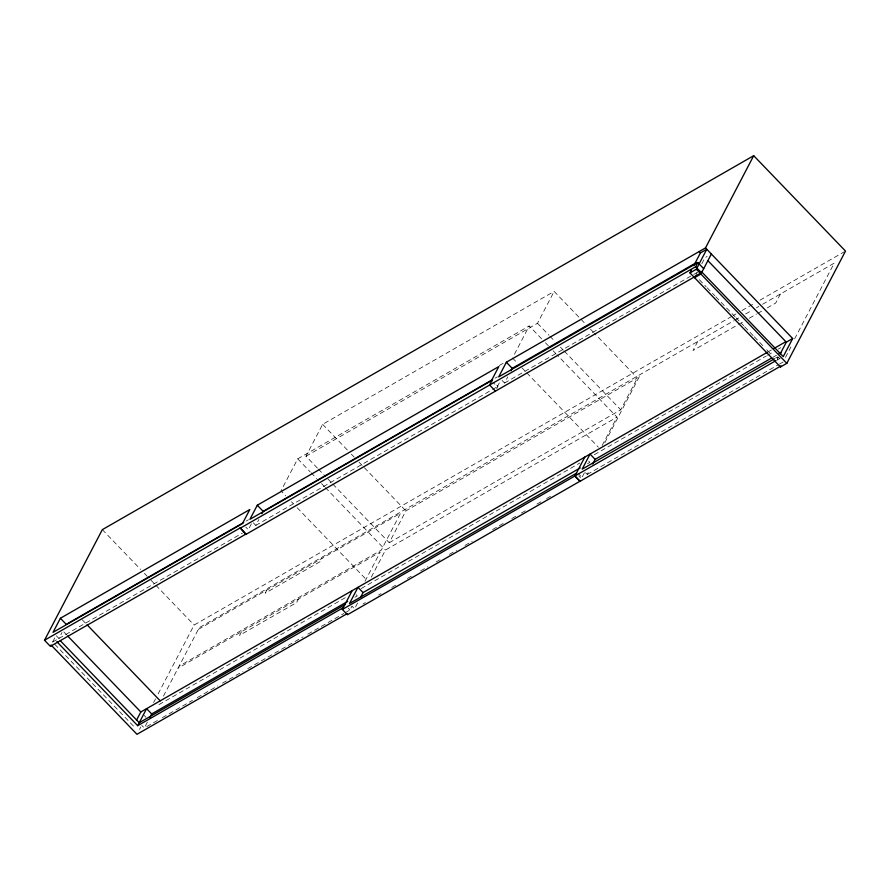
<?xml version="1.0" encoding="UTF-8"?>
<svg xmlns="http://www.w3.org/2000/svg" width="890" height="890" viewBox="0 0 890 890"><rect width="100%" height="100%" fill="white"/><g stroke="black" fill="none" stroke-linecap="round" stroke-linejoin="round"><path stroke-width="0.67" stroke-dasharray="4.45 3.34" d="M133.456 726.062L52.61 642.057L55.681 636.183M56.382 635.827L58.896 638.442L61.966 632.579M139.53 729.433L140.809 726.997M153.614 702.499L155.55 698.817M158.12 693.889L194.12 625.036L732.325 316.05M147.395 722.146L144.325 728.02L141.788 725.372M251.392 523.832L248.321 529.695L245.807 527.091M163.46 696.102L199.238 627.661L733.683 320.845M253.283 522.797L255.797 525.412L258.857 519.538M541.621 338.834L529.227 325.94L297.716 458.851L280.973 490.88L285.734 495.841M317.452 468.14L305.971 456.203L322.636 424.33L554.147 291.419L584.774 323.237M241.502 631.733L239.633 635.293L296.57 602.608L298.428 599.048M266.822 590.07L265.187 593.185L320.322 561.534L321.946 558.419M345.109 612.754L349.915 609.995L351.761 606.468M365 581.259L380.253 552.078L178.078 668.145M357.602 603.008L354.576 608.793L352.028 606.157M371.308 577.154L385.481 550.053L616.993 417.143L556.884 354.698M332.771 484.049L389.23 542.722L405.896 510.849L637.407 377.939L594.342 333.183M499.312 382.923L497.31 386.761L492.726 381.999M514.409 354.276L529.227 325.94M496.731 388.752L497.966 386.382L495.218 383.523M502.038 380.397L504.552 383.012L507.745 376.893M305.971 456.203L537.482 323.293L554.147 291.419M584.419 472.812L581.404 478.575L578.867 475.928M389.23 542.722L620.742 409.812L637.407 377.939M602.174 445.478L616.993 417.143M585.564 472.679L587.255 474.437L589.08 470.955M604.822 442.697L640.577 374.301M695.557 275.744L697.126 272.74M701.821 263.774L705.014 257.655L707.127 256.442M697.727 341.482L692.999 350.526L737.343 325.072M780.43 294.011L775.702 303.056L767.314 307.873M775.568 358.125L777.971 356.745L776.403 359.749L776.881 360.25L778.45 357.246L782.132 361.073M794.625 338.856L834.219 263.129L760.049 305.704M785.481 357.391L790.932 346.944M499.212 365.59L504.04 362.82M246.085 521.117L248.488 519.749M495.062 378.194L497.466 376.815M52.61 642.057L58.406 638.731M58.896 638.442L242.325 533.143M255.797 525.412L491.302 390.209M492.504 389.52L497.966 386.382M504.552 383.012L692.52 275.099M693.733 274.409L697.337 272.329M733.527 315.36L735.93 313.981M741.948 310.521L755.198 302.923M760.015 300.153L844.298 251.77M734.884 320.155L739.679 317.407M745.675 313.959L751.661 310.521M756.456 307.773L758.859 306.394M198.337 629.386L400.511 513.319L381.298 550.076L179.124 666.143M738.544 324.383L743.339 321.635M749.336 318.186L756.522 314.059M757.724 313.38L762.519 310.621M769.038 351.316L771.441 349.937M159.01 704.613L345.543 597.535M361.184 588.546L579.913 462.978M594.342 454.701L766.323 355.967M767.525 355.277L773.544 351.817M778.35 349.058L780.752 347.678M354.876 597.29L357.279 595.899L355.588 594.142M587.478 463.757L589.881 462.377L588.179 460.62M772.921 357.291L776.525 355.221M776.881 360.25L780.052 358.425M146.739 726.64L157.552 720.422M162.358 717.663L192.418 700.408M197.235 697.649L217.672 685.912M222.478 683.153L242.914 671.416M247.72 668.657L303.034 636.906M307.84 634.147L343.907 613.444M587.255 474.437L778.249 364.789M779.451 364.099L783.055 362.03M362.975 603.976L365.378 602.597M378.573 595.021L380.976 593.641M391.778 587.433L396.584 584.685M407.386 578.478L412.181 575.719M420.581 570.902L427.79 566.763M436.189 561.946L440.984 559.187M449.383 554.37L456.592 550.231M464.992 545.403L472.19 541.276M492.593 529.561L503.395 523.353M511.795 518.536L516.601 515.777M521.395 513.018L526.201 510.27M537.004 504.063L541.799 501.315M546.605 498.556L551.399 495.797M699.406 279.738L706.148 286.747M707.105 287.748L714.803 295.747M715.771 296.748L735.018 316.751M735.974 317.752L743.673 325.751M744.641 326.752L753.296 335.752M754.264 336.754L762.919 345.754M766.768 349.748L771.586 354.754M590.515 329.211L593.385 332.193M537.482 323.293L548.963 335.23M549.92 336.231L554.715 341.193M560.455 347.167L563.326 350.148M564.282 351.138L620.742 409.812M545.437 342.795L548.307 345.776M553.068 350.727L555.939 353.697M512.484 357.969L517.246 362.931M522.018 367.882L525.834 371.853M526.791 372.843L598.336 447.192M577.755 473.057L581.993 477.452M322.636 424.33L347.523 450.184M351.35 454.167L354.22 457.149M359.004 462.121L405.896 510.849M318.409 469.13L324.149 475.104M327.987 479.076L331.814 483.059M297.716 458.851L310.109 471.745M311.066 472.735L316.796 478.675M321.557 483.637L324.427 486.608M325.373 487.598L385.481 550.053M291.464 501.782L293.366 503.773M297.182 507.734L366.825 580.102M348.224 608.226L349.915 609.995M102.328 529.65L140.576 569.389M144.391 573.36L147.262 576.342M151.089 580.325L154.916 584.296M155.872 585.286L194.12 625.036M82.269 619.818L86.13 623.823M63.824 631.967L66.717 634.971M144.202 715.493L145.904 717.262"/><path stroke-width="1.33" d="M44.5 640.255L240.211 527.904L246.074 534L50.363 646.351L44.5 640.255L102.328 529.65L753.708 155.694L845.5 251.08L786.827 363.32L780.474 366.969L689.973 272.918L691.519 269.959M60.398 618.261L53.033 632.345L242.458 523.598L249.823 509.514L60.398 618.261L66.261 624.357L243.693 522.497M136.526 720.188L140.82 711.978L767.836 352.006M695.168 276.49L245.84 534.445L240.211 527.904M56.86 641.69L137.694 725.695L146.605 708.651L151.689 713.936L149.854 717.451M491.436 380.664L498.801 366.58L257.288 505.231L249.923 519.315L492.103 380.286L489.622 385.025L495.485 391.122M261.927 513.675L263.162 511.327L492.659 379.574M574.951 475.928L580.035 481.212L347.434 614.734L342.35 609.45L352.195 590.626M360.617 597.223L363.042 592.595L580.269 467.884M753.708 155.694L705.492 247.921L506.354 362.241L498.678 376.915L697.827 262.583L703.69 268.68M510.938 370.785L512.217 368.338L696.581 262.506M584.797 457.093L574.873 476.072L579.957 481.357L781.008 365.924L780.474 366.969M693.766 265.665L700.43 252.905L706.782 249.256L696.325 269.269L689.973 272.918M239.977 528.349L695.646 266.744L697.827 262.583M592.718 463.99L595.143 459.351L771.719 357.98M711.366 254.017L700.897 274.031L694.545 277.68M780.274 353.764L786.337 342.172L792.69 338.523L705.492 247.921M792.69 338.523L783.233 356.612L701.264 271.428L700.252 273.363L693.9 277.001M773.844 348.557L785.848 341.671M151.689 713.936L347.667 601.429M778.928 353.842L781.331 352.462M344.83 604.71L139.24 722.736L60.331 640.722M774.367 358.815L582.171 469.152L590.059 454.067L595.143 459.351M576.319 473.291L349.492 603.509L357.958 587.322L363.042 592.595M137.694 725.695L343.284 607.67M342.35 609.45L775.924 360.65M347.167 613.644L136.982 734.306L51.064 645.016M699.151 251.559L700.43 252.905M707.895 260.659L786.337 342.172M695.646 266.744L701.52 272.841M696.325 269.269L786.827 363.32M506.354 362.241L512.217 368.338M257.288 505.231L263.162 511.327M87.087 624.825L160.222 700.831M67.673 635.972L140.82 711.978"/></g></svg>
